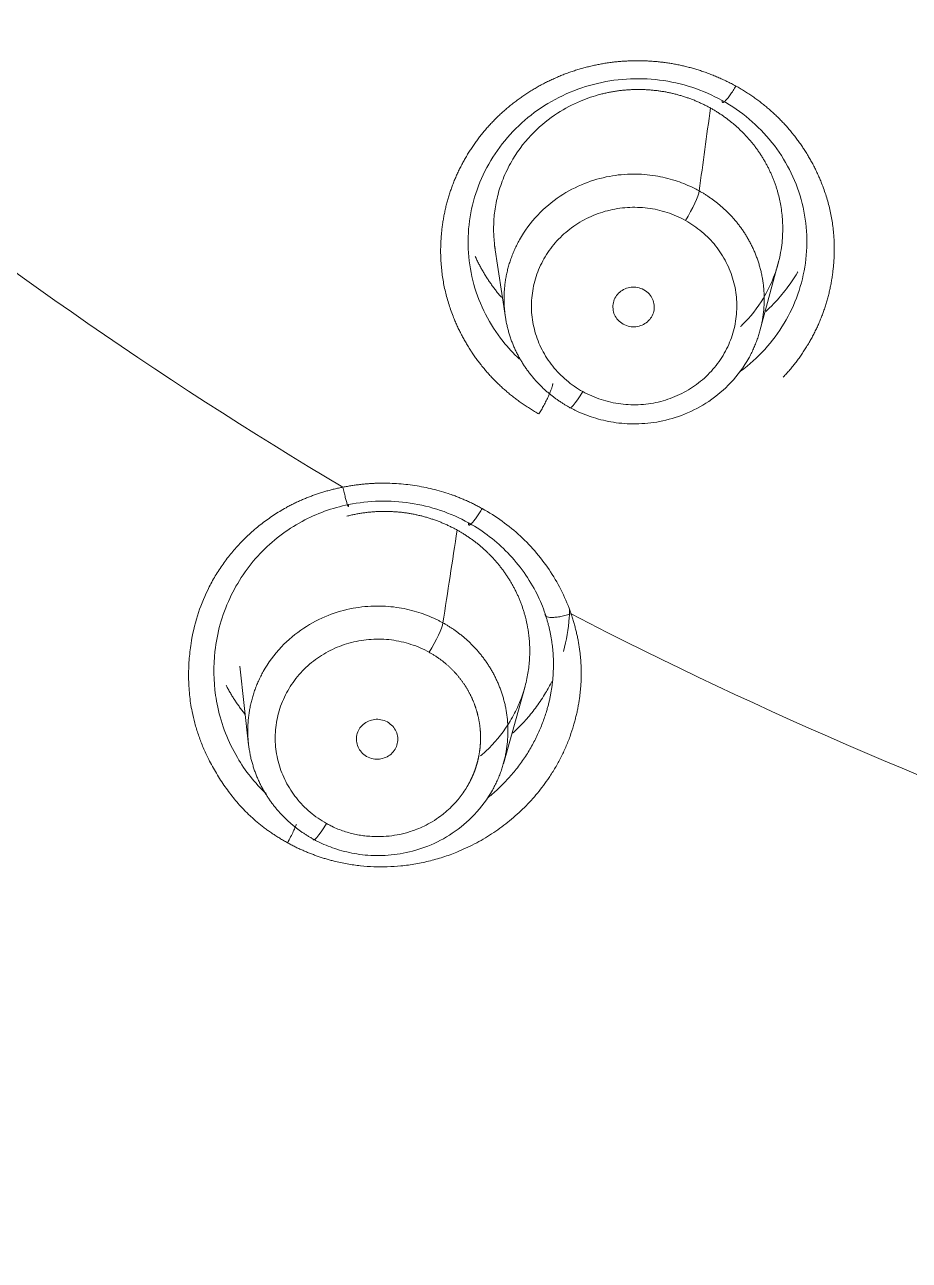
# Model space of a CAD drawing. Extents: x 19821 to 22981, y -91 to 2224.
# Drawn here: x 20716.31 to 20725.97, y 1165.53 to 1179.02 of the extents above; entities that cross this region are included whole.
import ezdxf

# ---------------------------------------------------------------- set-up
doc = ezdxf.new("R2010")
doc.units = 0
doc.header["$LTSCALE"] = 10
doc.header["$MEASUREMENT"] = 0
doc.layers.add('1', color=7, linetype='CONTINUOUS')

msp = doc.modelspace()

# ---------------------------------------------------------------- linework, layer by layer
at = {"layer": '1', "color": 7, "linetype": 'Continuous', "lineweight": 18}
for p, q in [((20721.44, 1176.605), (20721.558, 1175.822)), ((20724.336, 1175.676), (20724.543, 1176.442)), ((20718.66, 1172.018), (20718.754, 1171.159)), ((20721.535, 1170.951), (20721.768, 1171.785))]:
    msp.add_line(p, q, dxfattribs=at)
for centre, major_axis, ratio, start_param, end_param in [((20744.931, 1212.247), (-60.5, 0), 0.961262, 4.72417, 7.004197), ((20744.931, 1212.384), (60, 0), 0.961262, 1.582577, 4.712389), ((20744.931, 1212.384), (-59.925, 0), 0.961262, 4.712389, 7.853982), ((20723.523, 1176.961), (-0.146, -0.262), 0.137923, 1.327823, 2.800719), ((20722.402, 1175.095), (0.146, 0.262), 0.137972, 2.926028, 4.46869), ((20720.726, 1172.25), (-0.146, -0.262), 0.138093, 1.328121, 2.785385), ((20719.605, 1170.383), (0.146, 0.262), 0.138143, 2.906711, 4.468594)]:
    msp.add_ellipse(centre, major_axis=major_axis, ratio=ratio, start_param=start_param, end_param=end_param, dxfattribs=at)
at = {"layer": '1', "color": 7, "linetype": 'Continuous', "lineweight": 13}
for centre, major_axis, start_param, end_param in [((20744.931, 1212.247), (59.425, 0), 1.570796, 4.70194), ((20744.931, 1212.247), (57.948, 0), 1.579187, 4.712389), ((20744.931, 1212.291), (57.403, 0), 1.579486, 4.712389), ((20744.931, 1213.073), (-47.825, 0), 0.867822, 1.017133), ((20744.931, 1213.073), (-47.825, 0), 1.077262, 1.226572)]:
    msp.add_ellipse(centre, major_axis=major_axis, ratio=0.961262, start_param=start_param, end_param=end_param, dxfattribs=at)
for points, degree, knots in [([(20721.924, 1174.768), (20721.551, 1174.978), (20721.299, 1175.294), (20721.17, 1175.455), (20720.979, 1175.824), (20720.813, 1176.412), (20720.87, 1176.826), (20720.927, 1177.242), (20721.144, 1177.599), (20721.359, 1177.953), (20721.702, 1178.203), (20722.041, 1178.45), (20722.452, 1178.554), (20722.655, 1178.606), (20723.077, 1178.63), (20723.285, 1178.604), (20723.693, 1178.552), (20724.073, 1178.346)], 2, [0, 0, 0, 0.125, 0.125, 0.1875, 0.25, 0.375, 0.375, 0.5, 0.5, 0.625, 0.625, 0.75, 0.75, 0.8125, 0.875, 0.875, 1, 1, 1]), ([(20724.073, 1178.346), (20724.446, 1178.136), (20724.698, 1177.82), (20724.827, 1177.659), (20725.018, 1177.29), (20725.185, 1176.701), (20725.127, 1176.288), (20725.07, 1175.872), (20724.853, 1175.515), (20724.74, 1175.328), (20724.59, 1175.17)], 2, [0, 0, 0, 0.22083, 0.22083, 0.331245, 0.44166, 0.662489, 0.662489, 0.883319, 0.883319, 1, 1, 1]), ([(20722.402, 1175.012), (20722.338, 1175.048), (20722.279, 1175.089), (20722.168, 1175.182), (20722.118, 1175.234), (20722.029, 1175.346), (20721.99, 1175.406), (20721.925, 1175.532), (20721.899, 1175.599), (20721.861, 1175.735), (20721.849, 1175.805), (20721.839, 1175.945), (20721.842, 1176.016), (20721.861, 1176.156), (20721.878, 1176.225), (20721.925, 1176.359), (20721.955, 1176.423), (20722.029, 1176.545), (20722.072, 1176.603), (20722.168, 1176.709), (20722.222, 1176.757), (20722.339, 1176.843), (20722.401, 1176.881), (20722.533, 1176.943), (20722.602, 1176.968), (20722.743, 1177.004), (20722.816, 1177.016), (20722.962, 1177.025), (20723.036, 1177.023), (20723.182, 1177.005), (20723.253, 1176.989), (20723.392, 1176.943), (20723.46, 1176.914), (20723.523, 1176.879)], 3, [0, 0, 0, 0, 0.0625, 0.0625, 0.125, 0.125, 0.1875, 0.1875, 0.25, 0.25, 0.3125, 0.3125, 0.375, 0.375, 0.4375, 0.4375, 0.5, 0.5, 0.5625, 0.5625, 0.625, 0.625, 0.6875, 0.6875, 0.75, 0.75, 0.8125, 0.8125, 0.875, 0.875, 0.9375, 0.9375, 1, 1, 1, 1]), ([(20723.523, 1176.879), (20723.587, 1176.844), (20723.646, 1176.802), (20723.757, 1176.709), (20723.807, 1176.658), (20723.896, 1176.546), (20723.935, 1176.485), (20724, 1176.359), (20724.026, 1176.293), (20724.064, 1176.156), (20724.076, 1176.086), (20724.085, 1175.946), (20724.083, 1175.875), (20724.064, 1175.735), (20724.047, 1175.666), (20724, 1175.533), (20723.97, 1175.468), (20723.896, 1175.346), (20723.853, 1175.288), (20723.757, 1175.182), (20723.703, 1175.134), (20723.586, 1175.048), (20723.524, 1175.011), (20723.392, 1174.948), (20723.323, 1174.923), (20723.182, 1174.887), (20723.109, 1174.875), (20722.962, 1174.866), (20722.889, 1174.868), (20722.743, 1174.886), (20722.672, 1174.903), (20722.533, 1174.948), (20722.465, 1174.977), (20722.402, 1175.012)], 3, [0, 0, 0, 0, 0.0625, 0.0625, 0.125, 0.125, 0.1875, 0.1875, 0.25, 0.25, 0.3125, 0.3125, 0.375, 0.375, 0.4375, 0.4375, 0.5, 0.5, 0.5625, 0.5625, 0.625, 0.625, 0.6875, 0.6875, 0.75, 0.75, 0.8125, 0.8125, 0.875, 0.875, 0.9375, 0.9375, 1, 1, 1, 1]), ([(20721.709, 1175.368), (20721.645, 1175.428), (20721.586, 1175.492), (20721.458, 1175.652), (20721.394, 1175.751), (20721.287, 1175.96), (20721.244, 1176.07), (20721.213, 1176.182)], 3, [0, 0, 0, 0, 0.269073, 0.269073, 0.634536, 0.634536, 1, 1, 1, 1]), ([(20724.599, 1175.757), (20724.539, 1175.656), (20724.468, 1175.561), (20724.308, 1175.385), (20724.22, 1175.305), (20724.12, 1175.231), (20724.115, 1175.228), (20724.111, 1175.225)], 3, [0, 0, 0, 0, 0.489357, 0.489357, 0.978713, 0.978713, 1, 1, 1, 1]), ([(20721.304, 1173.736), (20721.295, 1173.721), (20721.285, 1173.705), (20721.266, 1173.674), (20721.256, 1173.659), (20721.236, 1173.631), (20721.226, 1173.618), (20721.208, 1173.595), (20721.2, 1173.585), (20721.185, 1173.57), (20721.178, 1173.564), (20721.168, 1173.557), (20721.164, 1173.555), (20721.158, 1173.556), (20721.156, 1173.559), (20721.154, 1173.567), (20721.154, 1173.573), (20721.155, 1173.58)], 3, [0, 0, 0, 0, 0.125, 0.125, 0.25, 0.25, 0.375, 0.375, 0.5, 0.5, 0.625, 0.625, 0.75, 0.75, 0.875, 0.875, 1, 1, 1, 1]), ([(20719.605, 1170.3), (20719.541, 1170.335), (20719.481, 1170.377), (20719.371, 1170.47), (20719.321, 1170.522), (20719.232, 1170.634), (20719.193, 1170.694), (20719.128, 1170.82), (20719.102, 1170.887), (20719.064, 1171.023), (20719.052, 1171.093), (20719.043, 1171.234), (20719.045, 1171.304), (20719.064, 1171.444), (20719.081, 1171.513), (20719.128, 1171.647), (20719.159, 1171.711), (20719.232, 1171.833), (20719.275, 1171.891), (20719.372, 1171.997), (20719.426, 1172.046), (20719.542, 1172.131), (20719.604, 1172.169), (20719.736, 1172.231), (20719.805, 1172.256), (20719.947, 1172.293), (20720.019, 1172.304), (20720.166, 1172.314), (20720.24, 1172.312), (20720.385, 1172.293), (20720.457, 1172.277), (20720.596, 1172.232), (20720.663, 1172.203), (20720.727, 1172.168)], 3, [0, 0, 0, 0, 0.0625, 0.0625, 0.125, 0.125, 0.1875, 0.1875, 0.25, 0.25, 0.3125, 0.3125, 0.375, 0.375, 0.4375, 0.4375, 0.5, 0.5, 0.5625, 0.5625, 0.625, 0.625, 0.6875, 0.6875, 0.75, 0.75, 0.8125, 0.8125, 0.875, 0.875, 0.9375, 0.9375, 1, 1, 1, 1]), ([(20720.727, 1172.168), (20720.731, 1172.165), (20720.741, 1172.159), (20720.756, 1172.151), (20720.77, 1172.142), (20720.784, 1172.134), (20720.798, 1172.125), (20720.811, 1172.115), (20720.825, 1172.106), (20720.838, 1172.097), (20720.851, 1172.087), (20720.864, 1172.078), (20720.877, 1172.068), (20720.889, 1172.058), (20720.901, 1172.048), (20720.913, 1172.037), (20720.925, 1172.027), (20720.937, 1172.017), (20720.948, 1172.006), (20720.959, 1171.996), (20720.97, 1171.985), (20720.981, 1171.974), (20720.992, 1171.963), (20721.002, 1171.952), (20721.012, 1171.941), (20721.022, 1171.93), (20721.032, 1171.919), (20721.041, 1171.907), (20721.05, 1171.896), (20721.059, 1171.885), (20721.068, 1171.873), (20721.077, 1171.862), (20721.086, 1171.85), (20721.094, 1171.838), (20721.102, 1171.827), (20721.11, 1171.815), (20721.117, 1171.803), (20721.125, 1171.792), (20721.132, 1171.78), (20721.139, 1171.768), (20721.146, 1171.756), (20721.153, 1171.744), (20721.159, 1171.733), (20721.166, 1171.721), (20721.172, 1171.709), (20721.178, 1171.697), (20721.184, 1171.685), (20721.189, 1171.673), (20721.195, 1171.661), (20721.2, 1171.649), (20721.205, 1171.637), (20721.21, 1171.626), (20721.215, 1171.614), (20721.219, 1171.602), (20721.224, 1171.59), (20721.228, 1171.578), (20721.232, 1171.566), (20721.236, 1171.555), (20721.239, 1171.543), (20721.243, 1171.531), (20721.246, 1171.52), (20721.25, 1171.508), (20721.253, 1171.496), (20721.256, 1171.485), (20721.258, 1171.473), (20721.261, 1171.462), (20721.263, 1171.451), (20721.266, 1171.439), (20721.268, 1171.428), (20721.27, 1171.417), (20721.272, 1171.405), (20721.274, 1171.394), (20721.276, 1171.383), (20721.277, 1171.372), (20721.278, 1171.361), (20721.28, 1171.35), (20721.281, 1171.339), (20721.282, 1171.329), (20721.283, 1171.318), (20721.284, 1171.307), (20721.284, 1171.296), (20721.285, 1171.286), (20721.285, 1171.275), (20721.286, 1171.265), (20721.286, 1171.255), (20721.286, 1171.244), (20721.286, 1171.234), (20721.286, 1171.224), (20721.286, 1171.214), (20721.286, 1171.204), (20721.285, 1171.194), (20721.285, 1171.184), (20721.284, 1171.175), (20721.284, 1171.165), (20721.283, 1171.155), (20721.282, 1171.146), (20721.282, 1171.136), (20721.281, 1171.127), (20721.28, 1171.118), (20721.279, 1171.109), (20721.277, 1171.1), (20721.276, 1171.091), (20721.275, 1171.082), (20721.273, 1171.073), (20721.272, 1171.064), (20721.271, 1171.055), (20721.269, 1171.047), (20721.267, 1171.038), (20721.266, 1171.03), (20721.264, 1171.021), (20721.262, 1171.013), (20721.26, 1171.005), (20721.259, 1170.997), (20721.257, 1170.989), (20721.255, 1170.981), (20721.253, 1170.973), (20721.251, 1170.965), (20721.249, 1170.958), (20721.246, 1170.95), (20721.244, 1170.943), (20721.242, 1170.935), (20721.24, 1170.928), (20721.238, 1170.921), (20721.235, 1170.914), (20721.233, 1170.906), (20721.231, 1170.899), (20721.228, 1170.893), (20721.226, 1170.886), (20721.223, 1170.879), (20721.221, 1170.872), (20721.219, 1170.866), (20721.216, 1170.859), (20721.214, 1170.853), (20721.211, 1170.847), (20721.209, 1170.84), (20721.206, 1170.834), (20721.203, 1170.828), (20721.201, 1170.822), (20721.198, 1170.816), (20721.196, 1170.811), (20721.193, 1170.805), (20721.191, 1170.799), (20721.188, 1170.794), (20721.185, 1170.788), (20721.183, 1170.783), (20721.18, 1170.777), (20721.178, 1170.772), (20721.175, 1170.767), (20721.173, 1170.762), (20721.17, 1170.757), (20721.168, 1170.752), (20721.165, 1170.747), (20721.162, 1170.742), (20721.16, 1170.738), (20721.157, 1170.733), (20721.155, 1170.729), (20721.152, 1170.724), (20721.15, 1170.72), (20721.147, 1170.715), (20721.145, 1170.711), (20721.143, 1170.707), (20721.14, 1170.703), (20721.113, 1170.657), (20721.06, 1170.581), (20720.978, 1170.49), (20720.909, 1170.427), (20720.839, 1170.372), (20720.763, 1170.32), (20720.675, 1170.273), (20720.596, 1170.238), (20720.526, 1170.213), (20720.407, 1170.178), (20720.25, 1170.154), (20720.091, 1170.157), (20719.992, 1170.168), (20719.927, 1170.18), (20719.861, 1170.195), (20719.796, 1170.215), (20719.729, 1170.239), (20719.679, 1170.262), (20719.643, 1170.28), (20719.623, 1170.29), (20719.611, 1170.297), (20719.605, 1170.3)], 3, [0, 0, 0, 0, 0.004832, 0.009642, 0.014431, 0.019198, 0.023943, 0.028666, 0.033368, 0.038049, 0.042707, 0.047344, 0.05196, 0.056553, 0.061125, 0.065675, 0.070204, 0.074711, 0.079197, 0.08366, 0.088102, 0.092523, 0.096921, 0.101298, 0.105654, 0.109987, 0.1143, 0.11859, 0.122859, 0.127106, 0.131331, 0.135535, 0.139717, 0.143877, 0.148016, 0.152133, 0.156229, 0.160303, 0.164355, 0.168385, 0.172394, 0.176381, 0.180347, 0.184291, 0.188213, 0.192113, 0.195992, 0.199849, 0.203685, 0.207499, 0.211291, 0.215062, 0.21881, 0.222538, 0.226243, 0.229927, 0.233589, 0.23723, 0.240849, 0.244446, 0.248022, 0.251576, 0.255108, 0.258619, 0.262108, 0.265575, 0.269021, 0.272445, 0.275847, 0.279227, 0.282586, 0.285924, 0.289239, 0.292533, 0.295806, 0.299057, 0.302286, 0.305493, 0.308679, 0.311843, 0.314985, 0.318106, 0.321205, 0.324282, 0.327338, 0.330372, 0.333384, 0.336375, 0.339344, 0.342292, 0.345217, 0.348121, 0.351004, 0.353865, 0.356704, 0.359521, 0.362317, 0.365091, 0.367844, 0.370574, 0.373284, 0.375971, 0.378637, 0.381281, 0.383904, 0.386504, 0.389084, 0.391641, 0.394177, 0.396691, 0.399184, 0.401655, 0.404104, 0.406531, 0.408937, 0.411322, 0.413684, 0.416025, 0.418344, 0.420642, 0.422918, 0.425172, 0.427405, 0.429616, 0.431805, 0.433973, 0.436118, 0.438243, 0.440345, 0.442426, 0.444486, 0.446523, 0.448539, 0.450534, 0.452506, 0.454457, 0.456387, 0.458294, 0.460181, 0.462045, 0.463888, 0.465709, 0.467508, 0.469286, 0.471042, 0.472776, 0.474489, 0.47618, 0.47785, 0.479497, 0.481124, 0.482728, 0.484311, 0.485872, 0.487411, 0.488929, 0.490425, 0.4919, 0.493353, 0.494784, 0.496194, 0.497581, 0.498948, 0.543054, 0.578533, 0.605381, 0.623592, 0.655956, 0.684566, 0.709417, 0.730505, 0.747828, 0.815777, 0.864408, 0.88261, 0.901287, 0.920436, 0.940057, 0.960147, 0.980706, 0.987795, 0.994227, 1, 1, 1, 1]), ([(20718.945, 1170.626), (20718.823, 1170.741), (20718.594, 1171.03), (20718.443, 1171.417), (20718.401, 1171.655), (20718.395, 1171.698)], 3, [0, 0, 0, 0, 0.411498, 0.894654, 1, 1, 1, 1]), ([(20702.184, 1169.431), (20702.209, 1169.408), (20702.261, 1169.361), (20702.338, 1169.291), (20702.415, 1169.221), (20702.493, 1169.151), (20702.571, 1169.081), (20702.648, 1169.011), (20702.726, 1168.942), (20702.804, 1168.873), (20702.882, 1168.803), (20702.96, 1168.735), (20703.038, 1168.666), (20703.117, 1168.597), (20703.195, 1168.529), (20703.273, 1168.461), (20703.352, 1168.392), (20703.43, 1168.324), (20703.509, 1168.257), (20703.588, 1168.189), (20703.666, 1168.121), (20703.745, 1168.054), (20703.824, 1167.987), (20703.903, 1167.92), (20703.982, 1167.853), (20704.061, 1167.786), (20704.14, 1167.719), (20704.219, 1167.653), (20704.299, 1167.586), (20704.378, 1167.52), (20704.457, 1167.454), (20704.537, 1167.387), (20704.616, 1167.321), (20704.695, 1167.256), (20704.775, 1167.19), (20704.854, 1167.124), (20704.934, 1167.059), (20705.013, 1166.993), (20705.093, 1166.928), (20705.173, 1166.863), (20705.252, 1166.798), (20705.332, 1166.732), (20705.412, 1166.668), (20705.491, 1166.603), (20705.571, 1166.538), (20705.651, 1166.473), (20705.731, 1166.409), (20705.81, 1166.344), (20705.89, 1166.28), (20705.97, 1166.215), (20706.05, 1166.151), (20706.13, 1166.087), (20706.209, 1166.023), (20706.289, 1165.959), (20706.373, 1165.891), (20706.463, 1165.819), (20706.56, 1165.741), (20706.66, 1165.661), (20706.762, 1165.578), (20706.868, 1165.492), (20706.977, 1165.403), (20707.089, 1165.312), (20707.204, 1165.218), (20707.322, 1165.121), (20707.45, 1165.017), (20707.585, 1164.906), (20707.724, 1164.792), (20707.86, 1164.681), (20707.991, 1164.574), (20708.117, 1164.47), (20708.24, 1164.37), (20708.358, 1164.274), (20708.499, 1164.159), (20708.662, 1164.026), (20708.844, 1163.877), (20709.013, 1163.738), (20709.171, 1163.608), (20709.317, 1163.488), (20709.451, 1163.377), (20709.573, 1163.275), (20709.684, 1163.182), (20709.783, 1163.099), (20709.871, 1163.026), (20709.948, 1162.961), (20710.013, 1162.906), (20710.085, 1162.845), (20710.184, 1162.76), (20710.333, 1162.631), (20710.534, 1162.457), (20710.787, 1162.236), (20711.09, 1161.97), (20711.465, 1161.638), (20711.886, 1161.263), (20712.325, 1160.869), (20712.735, 1160.498), (20713.117, 1160.151), (20713.469, 1159.826), (20713.751, 1159.564), (20713.971, 1159.358), (20714.139, 1159.2), (20714.306, 1159.042), (20714.472, 1158.885), (20714.636, 1158.728), (20714.8, 1158.571), (20714.963, 1158.414), (20715.124, 1158.258), (20715.285, 1158.101), (20715.444, 1157.945), (20715.602, 1157.789), (20715.759, 1157.633), (20715.915, 1157.477), (20716.07, 1157.322), (20716.241, 1157.147), (20716.43, 1156.954), (20716.636, 1156.742), (20716.841, 1156.53), (20717.044, 1156.317), (20717.247, 1156.104), (20717.448, 1155.89), (20717.648, 1155.676), (20717.847, 1155.461), (20718.045, 1155.246), (20718.241, 1155.03), (20718.437, 1154.814), (20718.631, 1154.597), (20718.824, 1154.38), (20719.006, 1154.174), (20719.176, 1153.98), (20719.331, 1153.799), (20719.483, 1153.622), (20719.631, 1153.447), (20719.774, 1153.275), (20719.915, 1153.106), (20720.051, 1152.939), (20720.184, 1152.776), (20720.313, 1152.615), (20720.439, 1152.456), (20720.562, 1152.301), (20720.681, 1152.148), (20720.797, 1151.998), (20720.91, 1151.851), (20721.02, 1151.706), (20721.127, 1151.565), (20721.231, 1151.426), (20721.333, 1151.289), (20721.432, 1151.156), (20721.528, 1151.026), (20721.668, 1150.834), (20721.858, 1150.574), (20722.099, 1150.237), (20722.35, 1149.881), (20722.61, 1149.506), (20722.878, 1149.11), (20723.154, 1148.693), (20723.376, 1148.35), (20723.541, 1148.089), (20723.649, 1147.917), (20723.755, 1147.744), (20723.861, 1147.572), (20723.965, 1147.399), (20724.069, 1147.226), (20724.171, 1147.052), (20724.273, 1146.879), (20724.374, 1146.705), (20724.473, 1146.531), (20724.572, 1146.356), (20724.67, 1146.181), (20724.766, 1146.006), (20724.862, 1145.831), (20724.957, 1145.656), (20725.051, 1145.48), (20725.113, 1145.363), (20725.144, 1145.304)], 3, [0, 0, 0, 0, 0.003123, 0.006245, 0.009365, 0.012483, 0.0156, 0.018715, 0.021828, 0.024939, 0.028049, 0.031157, 0.034264, 0.037368, 0.040472, 0.043573, 0.046673, 0.049772, 0.052869, 0.055964, 0.059058, 0.06215, 0.065241, 0.06833, 0.071417, 0.074503, 0.077588, 0.080671, 0.083752, 0.086832, 0.089911, 0.092988, 0.096063, 0.099137, 0.10221, 0.105281, 0.10835, 0.111418, 0.114485, 0.11755, 0.120614, 0.123676, 0.126737, 0.129796, 0.132854, 0.135911, 0.138966, 0.142019, 0.145071, 0.148121, 0.15117, 0.154216, 0.157262, 0.160305, 0.163346, 0.16691, 0.170598, 0.174409, 0.178344, 0.182403, 0.186584, 0.190888, 0.195315, 0.199863, 0.204533, 0.21008, 0.215458, 0.220666, 0.225706, 0.230578, 0.235282, 0.239818, 0.244187, 0.251626, 0.258608, 0.265137, 0.271214, 0.276842, 0.282022, 0.286759, 0.291054, 0.294908, 0.298324, 0.301303, 0.303846, 0.305956, 0.309719, 0.315584, 0.323534, 0.333551, 0.345607, 0.359668, 0.378414, 0.396024, 0.412512, 0.427897, 0.442198, 0.455435, 0.46234, 0.469219, 0.476069, 0.482893, 0.489689, 0.496458, 0.5032, 0.509914, 0.516601, 0.52326, 0.529893, 0.536499, 0.543078, 0.54963, 0.556157, 0.564998, 0.573821, 0.582628, 0.591419, 0.600194, 0.608954, 0.6177, 0.626432, 0.635152, 0.643859, 0.652555, 0.661242, 0.669919, 0.67859, 0.685836, 0.692939, 0.699901, 0.706725, 0.713412, 0.719964, 0.726383, 0.732671, 0.73883, 0.744861, 0.750766, 0.756547, 0.762204, 0.76774, 0.773156, 0.778453, 0.783633, 0.788696, 0.793643, 0.798476, 0.803196, 0.814894, 0.82723, 0.840203, 0.853811, 0.868055, 0.882936, 0.898448, 0.90449, 0.910524, 0.91655, 0.922567, 0.928575, 0.934576, 0.940567, 0.94655, 0.952525, 0.958491, 0.964448, 0.970396, 0.976335, 0.982265, 0.988186, 0.994098, 1, 1, 1, 1])]:
    msp.add_open_spline(points, degree=degree, knots=knots, dxfattribs=at)
at = {"layer": '1', "color": 7, "linetype": 'Continuous', "lineweight": 18}
for points, knots in [([(20721.213, 1176.182), (20721.182, 1176.295), (20721.162, 1176.41), (20721.146, 1176.643), (20721.15, 1176.76), (20721.182, 1176.991), (20721.209, 1177.105), (20721.287, 1177.325), (20721.337, 1177.432), (20721.458, 1177.634), (20721.529, 1177.729), (20721.689, 1177.905), (20721.777, 1177.985), (20721.969, 1178.127), (20722.072, 1178.189), (20722.29, 1178.292), (20722.403, 1178.334), (20722.637, 1178.395), (20722.757, 1178.414), (20722.999, 1178.429), (20723.12, 1178.426), (20723.36, 1178.396), (20723.479, 1178.369), (20723.708, 1178.295), (20723.819, 1178.246), (20723.924, 1178.188)], [0, 0, 0, 0, 0.083333, 0.083333, 0.166667, 0.166667, 0.25, 0.25, 0.333333, 0.333333, 0.416667, 0.416667, 0.5, 0.5, 0.583333, 0.583333, 0.666667, 0.666667, 0.75, 0.75, 0.833333, 0.833333, 0.916667, 0.916667, 1, 1, 1, 1]), ([(20721.445, 1176.572), (20721.441, 1176.6), (20721.431, 1176.68), (20721.426, 1176.817), (20721.438, 1176.987), (20721.474, 1177.17), (20721.539, 1177.361), (20721.658, 1177.597), (20721.849, 1177.841), (20722.107, 1178.049), (20722.358, 1178.182), (20722.53, 1178.239), (20722.62, 1178.262), (20722.641, 1178.267), (20722.663, 1178.272), (20722.684, 1178.276), (20722.706, 1178.281), (20722.727, 1178.284), (20722.749, 1178.288), (20722.771, 1178.291), (20722.792, 1178.294), (20722.814, 1178.297), (20722.836, 1178.299), (20722.857, 1178.302), (20722.879, 1178.303), (20722.901, 1178.305), (20722.922, 1178.306), (20722.944, 1178.307), (20722.966, 1178.308), (20722.987, 1178.308), (20723.009, 1178.308), (20723.031, 1178.308), (20723.052, 1178.308), (20723.074, 1178.307), (20723.095, 1178.306), (20723.117, 1178.305), (20723.138, 1178.303), (20723.159, 1178.301), (20723.181, 1178.299), (20723.202, 1178.297), (20723.223, 1178.294), (20723.244, 1178.291), (20723.265, 1178.288), (20723.286, 1178.285), (20723.307, 1178.281), (20723.328, 1178.277), (20723.349, 1178.272), (20723.37, 1178.268), (20723.39, 1178.263), (20723.411, 1178.258), (20723.431, 1178.253), (20723.451, 1178.247), (20723.472, 1178.241), (20723.492, 1178.235), (20723.512, 1178.229), (20723.532, 1178.222), (20723.551, 1178.216), (20723.571, 1178.208), (20723.59, 1178.201), (20723.61, 1178.194), (20723.629, 1178.186), (20723.648, 1178.178), (20723.667, 1178.169), (20723.686, 1178.161), (20723.705, 1178.152), (20723.723, 1178.143), (20723.742, 1178.134), (20723.76, 1178.125), (20723.778, 1178.115), (20723.79, 1178.109), (20723.796, 1178.105)], [0, 0, 0, 0, 0.025285, 0.070903, 0.121035, 0.175682, 0.234846, 0.298531, 0.406893, 0.501469, 0.582215, 0.649095, 0.655341, 0.661581, 0.667814, 0.67404, 0.680259, 0.686471, 0.692676, 0.698875, 0.705066, 0.711251, 0.717429, 0.7236, 0.729764, 0.735921, 0.742071, 0.748215, 0.754351, 0.760481, 0.766603, 0.772719, 0.778828, 0.78493, 0.791025, 0.797114, 0.803195, 0.809269, 0.815337, 0.821398, 0.827451, 0.833498, 0.839538, 0.845571, 0.851597, 0.857616, 0.863629, 0.869634, 0.875632, 0.881624, 0.887608, 0.893586, 0.899557, 0.905521, 0.911478, 0.917428, 0.923371, 0.929307, 0.935236, 0.941158, 0.947074, 0.952982, 0.958884, 0.964778, 0.970666, 0.976547, 0.98242, 0.988287, 0.994147, 1, 1, 1, 1]), ([(20723.796, 1178.105), (20723.807, 1178.099), (20723.83, 1178.086), (20723.862, 1178.067), (20723.895, 1178.046), (20723.927, 1178.025), (20723.958, 1178.002), (20723.989, 1177.979), (20724.019, 1177.955), (20724.049, 1177.931), (20724.079, 1177.905), (20724.107, 1177.879), (20724.135, 1177.852), (20724.163, 1177.825), (20724.189, 1177.797), (20724.215, 1177.768), (20724.241, 1177.738), (20724.265, 1177.708), (20724.289, 1177.677), (20724.312, 1177.645), (20724.334, 1177.613), (20724.355, 1177.58), (20724.376, 1177.546), (20724.396, 1177.512), (20724.414, 1177.478), (20724.432, 1177.443), (20724.449, 1177.407), (20724.465, 1177.371), (20724.481, 1177.335), (20724.495, 1177.298), (20724.508, 1177.26), (20724.52, 1177.222), (20724.541, 1177.15), (20724.567, 1177.035), (20724.586, 1176.868), (20724.585, 1176.68), (20724.555, 1176.472), (20724.488, 1176.25), (20724.362, 1175.993), (20724.227, 1175.82), (20724.131, 1175.727), (20724.125, 1175.721)], [0, 0, 0, 0, 0.013404, 0.026837, 0.0403, 0.053793, 0.067315, 0.080867, 0.094448, 0.108059, 0.1217, 0.13537, 0.14907, 0.162799, 0.176558, 0.190346, 0.204164, 0.218012, 0.231889, 0.245795, 0.259731, 0.273696, 0.287691, 0.301716, 0.315769, 0.329853, 0.343965, 0.358107, 0.372279, 0.386479, 0.400709, 0.414969, 0.429258, 0.48195, 0.542197, 0.609991, 0.685321, 0.768178, 0.858549, 0.991035, 1, 1, 1, 1]), ([(20723.924, 1178.188), (20724.029, 1178.13), (20724.127, 1178.062), (20724.309, 1177.908), (20724.392, 1177.823), (20724.54, 1177.638), (20724.604, 1177.539), (20724.711, 1177.33), (20724.754, 1177.22), (20724.816, 1176.995), (20724.836, 1176.88), (20724.852, 1176.647), (20724.847, 1176.53), (20724.816, 1176.299), (20724.788, 1176.185), (20724.71, 1175.964), (20724.66, 1175.858), (20724.599, 1175.757)], [0, 0, 0, 0, 0.125, 0.125, 0.25, 0.25, 0.375, 0.375, 0.5, 0.5, 0.625, 0.625, 0.75, 0.75, 0.875, 0.875, 1, 1, 1, 1]), ([(20723.672, 1177.202), (20723.667, 1177.205), (20723.657, 1177.211), (20723.641, 1177.219), (20723.626, 1177.227), (20723.61, 1177.234), (20723.54, 1177.268), (20723.404, 1177.322), (20723.189, 1177.374), (20722.947, 1177.392), (20722.684, 1177.368), (20722.411, 1177.289), (20722.142, 1177.149), (20721.896, 1176.942), (20721.754, 1176.749), (20721.684, 1176.617), (20721.659, 1176.566), (20721.637, 1176.514), (20721.617, 1176.461), (20721.6, 1176.409), (20721.585, 1176.356), (20721.572, 1176.303), (20721.562, 1176.25), (20721.554, 1176.198), (20721.548, 1176.145), (20721.544, 1176.094), (20721.542, 1176.042), (20721.542, 1175.991), (20721.545, 1175.94), (20721.549, 1175.891), (20721.555, 1175.841), (20721.562, 1175.793), (20721.572, 1175.745), (20721.583, 1175.698), (20721.596, 1175.653), (20721.61, 1175.608), (20721.625, 1175.564), (20721.642, 1175.521), (20721.66, 1175.479), (20721.68, 1175.438), (20721.7, 1175.398), (20721.722, 1175.36), (20721.744, 1175.322), (20721.768, 1175.286), (20721.792, 1175.251), (20721.818, 1175.217), (20721.844, 1175.184), (20721.87, 1175.152), (20721.897, 1175.122), (20721.925, 1175.092), (20721.953, 1175.064), (20721.982, 1175.037), (20722.011, 1175.011), (20722.041, 1174.986), (20722.07, 1174.963), (20722.1, 1174.94), (20722.13, 1174.919), (20722.161, 1174.898), (20722.191, 1174.879), (20722.221, 1174.86), (20722.242, 1174.849), (20722.252, 1174.843)], [0, 0, 0, 0, 0.004015, 0.007996, 0.011942, 0.015855, 0.019734, 0.064711, 0.114332, 0.168596, 0.227502, 0.291048, 0.359234, 0.432056, 0.509512, 0.522903, 0.536174, 0.549323, 0.562352, 0.575259, 0.588045, 0.600709, 0.613253, 0.625675, 0.637976, 0.650156, 0.662214, 0.674151, 0.685967, 0.697662, 0.709235, 0.720687, 0.732018, 0.743227, 0.754315, 0.765282, 0.776127, 0.786851, 0.797454, 0.807935, 0.818295, 0.828533, 0.83865, 0.848646, 0.85852, 0.868273, 0.877905, 0.887415, 0.896804, 0.906071, 0.915217, 0.924242, 0.933145, 0.941927, 0.950587, 0.959126, 0.967544, 0.97584, 0.984015, 0.992068, 1, 1, 1, 1]), ([(20722.252, 1174.843), (20722.257, 1174.84), (20722.267, 1174.835), (20722.283, 1174.827), (20722.298, 1174.819), (20722.314, 1174.811), (20722.385, 1174.776), (20722.523, 1174.722), (20722.742, 1174.67), (20722.986, 1174.653), (20723.249, 1174.679), (20723.521, 1174.759), (20723.788, 1174.9), (20724.031, 1175.106), (20724.171, 1175.297), (20724.241, 1175.427), (20724.265, 1175.479), (20724.287, 1175.531), (20724.307, 1175.583), (20724.324, 1175.636), (20724.339, 1175.688), (20724.352, 1175.741), (20724.362, 1175.794), (20724.371, 1175.846), (20724.377, 1175.898), (20724.38, 1175.95), (20724.382, 1176.002), (20724.382, 1176.053), (20724.38, 1176.103), (20724.376, 1176.153), (20724.37, 1176.202), (20724.362, 1176.25), (20724.353, 1176.298), (20724.342, 1176.345), (20724.329, 1176.391), (20724.315, 1176.436), (20724.3, 1176.479), (20724.283, 1176.522), (20724.265, 1176.564), (20724.245, 1176.605), (20724.225, 1176.645), (20724.203, 1176.684), (20724.181, 1176.721), (20724.157, 1176.758), (20724.133, 1176.793), (20724.108, 1176.827), (20724.082, 1176.86), (20724.055, 1176.892), (20724.028, 1176.922), (20724, 1176.952), (20723.972, 1176.98), (20723.943, 1177.007), (20723.914, 1177.033), (20723.884, 1177.058), (20723.855, 1177.082), (20723.825, 1177.104), (20723.794, 1177.126), (20723.764, 1177.147), (20723.734, 1177.166), (20723.703, 1177.185), (20723.682, 1177.196), (20723.672, 1177.202)], [0, 0, 0, 0, 0.003927, 0.007866, 0.011819, 0.015784, 0.019761, 0.065641, 0.115908, 0.170561, 0.229595, 0.293007, 0.360793, 0.432948, 0.509466, 0.522824, 0.536063, 0.549181, 0.56218, 0.575058, 0.587817, 0.600456, 0.612976, 0.625375, 0.637655, 0.649815, 0.661855, 0.673775, 0.685576, 0.697257, 0.708818, 0.720259, 0.73158, 0.742782, 0.753864, 0.764827, 0.775669, 0.786392, 0.796995, 0.807479, 0.817843, 0.828087, 0.838211, 0.848216, 0.858102, 0.867867, 0.877513, 0.887039, 0.896446, 0.905733, 0.914901, 0.923949, 0.932877, 0.941686, 0.950375, 0.958945, 0.967395, 0.975726, 0.983937, 0.992028, 1, 1, 1, 1]), ([(20721.228, 1176.485), (20721.229, 1176.482), (20721.234, 1176.473), (20721.242, 1176.456), (20721.252, 1176.435), (20721.262, 1176.414), (20721.273, 1176.394), (20721.284, 1176.373), (20721.295, 1176.353), (20721.307, 1176.333), (20721.319, 1176.313), (20721.33, 1176.293), (20721.343, 1176.273), (20721.355, 1176.253), (20721.368, 1176.234), (20721.38, 1176.215), (20721.394, 1176.196), (20721.407, 1176.177), (20721.42, 1176.158), (20721.434, 1176.14), (20721.448, 1176.122), (20721.462, 1176.104), (20721.476, 1176.086), (20721.491, 1176.068), (20721.504, 1176.052), (20721.512, 1176.043), (20721.515, 1176.039)], [0, 0, 0, 0, 0.016238, 0.060252, 0.104213, 0.14812, 0.191974, 0.235775, 0.279522, 0.323215, 0.366856, 0.410443, 0.453976, 0.497457, 0.540884, 0.584258, 0.627579, 0.670847, 0.714061, 0.757223, 0.800331, 0.843387, 0.886389, 0.929338, 0.972235, 1, 1, 1, 1]), ([(20724.398, 1175.885), (20724.43, 1175.914), (20724.51, 1175.993), (20724.629, 1176.133), (20724.71, 1176.251), (20724.748, 1176.316), (20724.75, 1176.319)], [0, 0, 0, 0, 0.230088, 0.594957, 0.98118, 1, 1, 1, 1]), ([(20719.179, 1170.09), (20719.171, 1170.094), (20719.157, 1170.102), (20719.136, 1170.114), (20719.115, 1170.126), (20719.094, 1170.139), (20719.073, 1170.152), (20719.053, 1170.165), (20719.032, 1170.178), (20719.013, 1170.191), (20718.993, 1170.205), (20718.973, 1170.218), (20718.954, 1170.232), (20718.935, 1170.246), (20718.916, 1170.26), (20718.898, 1170.275), (20718.88, 1170.289), (20718.862, 1170.304), (20718.844, 1170.319), (20718.826, 1170.334), (20718.809, 1170.349), (20718.792, 1170.364), (20718.775, 1170.379), (20718.758, 1170.395), (20718.742, 1170.411), (20718.726, 1170.427), (20718.71, 1170.443), (20718.681, 1170.473), (20718.639, 1170.519), (20718.586, 1170.582), (20718.535, 1170.649), (20718.468, 1170.743), (20718.39, 1170.865), (20718.314, 1171.007), (20718.252, 1171.142), (20718.205, 1171.268), (20718.166, 1171.394), (20718.132, 1171.539), (20718.107, 1171.706), (20718.097, 1171.893), (20718.103, 1172.08), (20718.128, 1172.305), (20718.188, 1172.565), (20718.283, 1172.804), (20718.379, 1172.985), (20718.463, 1173.116), (20718.556, 1173.24), (20718.66, 1173.358), (20718.774, 1173.469), (20718.896, 1173.572), (20719.026, 1173.664), (20719.13, 1173.728), (20719.204, 1173.768), (20719.246, 1173.789), (20719.288, 1173.81), (20719.331, 1173.829), (20719.374, 1173.847), (20719.418, 1173.865), (20719.462, 1173.881), (20719.507, 1173.897), (20719.552, 1173.911), (20719.598, 1173.925), (20719.644, 1173.937), (20719.69, 1173.949), (20719.737, 1173.96), (20719.768, 1173.966), (20719.784, 1173.969)], [0, 0, 0, 0, 0.004847, 0.00967, 0.014471, 0.01925, 0.024007, 0.028743, 0.033458, 0.038153, 0.042829, 0.047485, 0.052123, 0.056743, 0.061345, 0.065931, 0.0705, 0.075053, 0.079591, 0.084114, 0.088624, 0.093119, 0.097602, 0.102073, 0.106532, 0.11098, 0.115417, 0.119845, 0.13567, 0.15183, 0.168349, 0.185248, 0.219425, 0.253508, 0.280241, 0.306467, 0.332288, 0.35781, 0.394293, 0.431486, 0.467924, 0.504107, 0.564695, 0.624239, 0.654819, 0.685181, 0.715501, 0.745954, 0.777552, 0.808785, 0.839835, 0.87088, 0.880063, 0.889233, 0.898394, 0.907551, 0.916709, 0.925873, 0.935048, 0.944239, 0.953451, 0.96269, 0.971959, 0.981264, 0.990609, 1, 1, 1, 1]), ([(20699.489, 1173.857), (20700.904, 1172.31), (20702.403, 1170.836), (20705.557, 1168.048), (20707.211, 1166.735), (20710.654, 1164.284), (20712.443, 1163.147), (20716.138, 1161.061), (20718.042, 1160.112), (20721.946, 1158.415), (20723.945, 1157.666), (20728.013, 1156.375), (20730.083, 1155.834), (20734.271, 1154.966), (20736.389, 1154.639), (20740.65, 1154.202), (20742.792, 1154.093), (20744.934, 1154.093)], [0, 0, 0, 0, 0.125, 0.125, 0.25, 0.25, 0.375, 0.375, 0.5, 0.5, 0.625, 0.625, 0.75, 0.75, 0.875, 0.875, 1, 1, 1, 1]), ([(20719.846, 1173.779), (20720.067, 1173.824), (20720.297, 1173.83), (20720.631, 1173.779), (20720.741, 1173.753), (20720.954, 1173.68), (20721.057, 1173.634), (20721.155, 1173.58)], [0, 0, 0, 0, 0.5, 0.5, 0.75, 0.75, 1, 1, 1, 1]), ([(20718.395, 1171.698), (20718.372, 1171.856), (20718.366, 1172.221), (20718.518, 1172.766), (20718.854, 1173.263), (20719.313, 1173.615), (20719.668, 1173.743), (20719.846, 1173.779)], [0, 0, 0, 0, 0.171812, 0.387626, 0.59927, 0.806431, 1, 1, 1, 1]), ([(20719.828, 1173.653), (20719.828, 1173.653), (20719.835, 1173.655), (20719.849, 1173.658), (20719.871, 1173.664), (20719.893, 1173.668), (20719.914, 1173.673), (20719.936, 1173.677), (20719.957, 1173.681), (20719.979, 1173.685), (20720.001, 1173.688), (20720.023, 1173.691), (20720.044, 1173.694), (20720.066, 1173.696), (20720.088, 1173.698), (20720.11, 1173.7), (20720.131, 1173.702), (20720.153, 1173.703), (20720.175, 1173.704), (20720.197, 1173.705), (20720.218, 1173.705), (20720.24, 1173.705), (20720.262, 1173.705), (20720.284, 1173.705), (20720.305, 1173.704), (20720.327, 1173.703), (20720.348, 1173.701), (20720.37, 1173.7), (20720.391, 1173.698), (20720.413, 1173.696), (20720.434, 1173.694), (20720.455, 1173.691), (20720.477, 1173.688), (20720.498, 1173.685), (20720.519, 1173.681), (20720.54, 1173.677), (20720.561, 1173.673), (20720.582, 1173.669), (20720.602, 1173.664), (20720.623, 1173.66), (20720.644, 1173.655), (20720.664, 1173.649), (20720.685, 1173.644), (20720.705, 1173.638), (20720.725, 1173.632), (20720.745, 1173.625), (20720.765, 1173.619), (20720.785, 1173.612), (20720.805, 1173.605), (20720.824, 1173.597), (20720.844, 1173.59), (20720.863, 1173.582), (20720.882, 1173.574), (20720.901, 1173.566), (20720.92, 1173.557), (20720.939, 1173.548), (20720.958, 1173.539), (20720.976, 1173.53), (20720.995, 1173.521), (20721.013, 1173.511), (20721.025, 1173.505), (20721.031, 1173.501)], [0, 0, 0, 0, 0.000019, 0.017821, 0.035604, 0.053367, 0.071111, 0.088835, 0.106539, 0.124224, 0.141889, 0.159534, 0.177159, 0.194765, 0.212352, 0.229918, 0.247465, 0.264993, 0.2825, 0.299988, 0.317456, 0.334905, 0.352334, 0.369743, 0.387132, 0.404502, 0.421852, 0.439182, 0.456493, 0.473783, 0.491054, 0.508306, 0.525537, 0.542749, 0.559941, 0.577114, 0.594266, 0.611399, 0.628513, 0.645606, 0.66268, 0.679733, 0.696768, 0.713782, 0.730777, 0.747751, 0.764706, 0.781642, 0.798557, 0.815453, 0.832329, 0.849185, 0.866021, 0.882838, 0.899635, 0.916412, 0.933169, 0.949906, 0.966624, 0.983322, 1, 1, 1, 1]), ([(20721.155, 1173.58), (20721.158, 1173.579), (20721.316, 1173.49), (20721.61, 1173.264), (20721.866, 1172.903), (20721.966, 1172.662), (20721.991, 1172.589)], [0, 0, 0, 0, 0.006506, 0.404653, 0.824105, 1, 1, 1, 1]), ([(20721.031, 1173.501), (20721.042, 1173.495), (20721.064, 1173.482), (20721.097, 1173.462), (20721.13, 1173.442), (20721.162, 1173.42), (20721.194, 1173.398), (20721.225, 1173.375), (20721.255, 1173.351), (20721.285, 1173.326), (20721.314, 1173.3), (20721.343, 1173.274), (20721.371, 1173.247), (20721.399, 1173.22), (20721.426, 1173.191), (20721.452, 1173.162), (20721.477, 1173.132), (20721.502, 1173.102), (20721.526, 1173.071), (20721.549, 1173.039), (20721.571, 1173.006), (20721.592, 1172.973), (20721.613, 1172.94), (20721.633, 1172.906), (20721.652, 1172.871), (20721.67, 1172.836), (20721.687, 1172.8), (20721.703, 1172.764), (20721.718, 1172.727), (20721.732, 1172.69), (20721.746, 1172.652), (20721.758, 1172.614), (20721.776, 1172.554), (20721.796, 1172.467), (20721.815, 1172.348), (20721.825, 1172.216), (20721.821, 1172.072), (20721.802, 1171.917), (20721.763, 1171.753), (20721.7, 1171.584), (20721.586, 1171.362), (20721.442, 1171.179), (20721.319, 1171.065), (20721.287, 1171.038)], [0, 0, 0, 0, 0.012946, 0.02592, 0.038923, 0.051955, 0.065015, 0.078104, 0.091222, 0.104369, 0.117544, 0.130747, 0.14398, 0.15724, 0.17053, 0.183848, 0.197195, 0.21057, 0.223974, 0.237407, 0.250868, 0.264357, 0.277875, 0.291422, 0.304997, 0.318601, 0.332233, 0.345894, 0.359583, 0.373301, 0.387047, 0.400822, 0.414625, 0.452151, 0.493794, 0.539549, 0.589413, 0.643381, 0.701448, 0.76361, 0.82986, 0.957927, 1, 1, 1, 1]), ([(20720.876, 1172.489), (20720.87, 1172.492), (20720.86, 1172.497), (20720.845, 1172.505), (20720.83, 1172.513), (20720.815, 1172.521), (20720.745, 1172.555), (20720.608, 1172.609), (20720.392, 1172.661), (20720.149, 1172.679), (20719.886, 1172.655), (20719.613, 1172.576), (20719.344, 1172.436), (20719.099, 1172.23), (20718.957, 1172.038), (20718.887, 1171.906), (20718.862, 1171.854), (20718.84, 1171.802), (20718.82, 1171.75), (20718.803, 1171.697), (20718.788, 1171.645), (20718.775, 1171.592), (20718.765, 1171.539), (20718.757, 1171.487), (20718.751, 1171.434), (20718.747, 1171.382), (20718.745, 1171.331), (20718.746, 1171.28), (20718.748, 1171.229), (20718.752, 1171.179), (20718.758, 1171.13), (20718.766, 1171.082), (20718.775, 1171.034), (20718.786, 1170.987), (20718.799, 1170.942), (20718.813, 1170.897), (20718.828, 1170.853), (20718.845, 1170.81), (20718.864, 1170.768), (20718.883, 1170.727), (20718.903, 1170.687), (20718.925, 1170.649), (20718.948, 1170.611), (20718.971, 1170.575), (20718.996, 1170.54), (20719.021, 1170.506), (20719.047, 1170.473), (20719.073, 1170.441), (20719.1, 1170.411), (20719.128, 1170.382), (20719.157, 1170.353), (20719.185, 1170.326), (20719.214, 1170.3), (20719.244, 1170.276), (20719.273, 1170.252), (20719.303, 1170.229), (20719.333, 1170.208), (20719.364, 1170.188), (20719.394, 1170.168), (20719.424, 1170.15), (20719.445, 1170.138), (20719.455, 1170.132)], [0, 0, 0, 0, 0.003921, 0.007817, 0.011689, 0.015536, 0.019358, 0.064573, 0.114371, 0.16875, 0.227711, 0.291254, 0.359377, 0.43208, 0.50936, 0.522766, 0.53605, 0.549213, 0.562254, 0.575174, 0.587972, 0.600648, 0.613202, 0.625635, 0.637946, 0.650136, 0.662203, 0.674149, 0.685973, 0.697676, 0.709256, 0.720715, 0.732052, 0.743267, 0.75436, 0.765331, 0.776181, 0.786908, 0.797514, 0.807998, 0.81836, 0.8286, 0.838718, 0.848715, 0.858589, 0.868342, 0.877972, 0.887481, 0.896868, 0.906133, 0.915276, 0.924297, 0.933196, 0.941973, 0.950628, 0.959162, 0.967573, 0.975863, 0.98403, 0.992076, 1, 1, 1, 1]), ([(20719.179, 1170.09), (20719.192, 1170.082), (20719.22, 1170.067), (20719.261, 1170.046), (20719.303, 1170.026), (20719.345, 1170.007), (20719.387, 1169.989), (20719.429, 1169.972), (20719.472, 1169.956), (20719.515, 1169.94), (20719.558, 1169.926), (20719.601, 1169.913), (20719.644, 1169.9), (20719.72, 1169.881), (20719.83, 1169.857), (20719.975, 1169.837), (20720.121, 1169.826), (20720.269, 1169.826), (20720.422, 1169.836), (20720.579, 1169.857), (20720.739, 1169.891), (20720.896, 1169.937), (20721.065, 1170.001), (20721.246, 1170.086), (20721.432, 1170.198), (20721.606, 1170.328), (20721.766, 1170.472), (20721.91, 1170.63), (20722.02, 1170.777), (20722.103, 1170.908), (20722.164, 1171.019), (20722.217, 1171.133), (20722.264, 1171.25), (20722.292, 1171.338), (20722.308, 1171.394), (20722.315, 1171.418), (20722.321, 1171.442), (20722.327, 1171.466), (20722.333, 1171.49), (20722.339, 1171.515), (20722.344, 1171.539), (20722.349, 1171.563), (20722.353, 1171.587), (20722.357, 1171.611), (20722.361, 1171.635), (20722.365, 1171.659), (20722.368, 1171.683), (20722.371, 1171.707), (20722.374, 1171.731), (20722.376, 1171.755), (20722.379, 1171.779), (20722.38, 1171.803), (20722.382, 1171.827), (20722.383, 1171.851), (20722.384, 1171.875), (20722.385, 1171.898), (20722.385, 1171.922), (20722.385, 1171.946), (20722.385, 1171.97), (20722.384, 1171.994), (20722.383, 1172.018), (20722.382, 1172.042), (20722.381, 1172.065), (20722.379, 1172.089), (20722.377, 1172.113), (20722.375, 1172.137), (20722.372, 1172.161), (20722.369, 1172.184), (20722.366, 1172.208), (20722.362, 1172.232), (20722.358, 1172.256), (20722.354, 1172.279), (20722.35, 1172.303), (20722.345, 1172.327), (20722.34, 1172.351), (20722.335, 1172.374), (20722.329, 1172.398), (20722.324, 1172.422), (20722.317, 1172.445), (20722.311, 1172.469), (20722.304, 1172.493), (20722.297, 1172.516), (20722.29, 1172.54), (20722.282, 1172.564), (20722.277, 1172.579), (20722.274, 1172.587)], [0, 0, 0, 0, 0.009173, 0.018292, 0.027359, 0.036378, 0.045352, 0.054285, 0.06318, 0.072041, 0.080872, 0.089676, 0.098456, 0.107218, 0.135747, 0.164224, 0.192773, 0.221516, 0.250575, 0.282354, 0.313962, 0.345573, 0.377361, 0.419513, 0.461403, 0.503445, 0.545471, 0.58687, 0.628057, 0.653104, 0.67796, 0.702721, 0.727483, 0.752342, 0.757326, 0.762294, 0.767247, 0.772184, 0.777107, 0.782016, 0.786912, 0.791796, 0.796668, 0.80153, 0.80638, 0.811222, 0.816054, 0.820879, 0.825695, 0.830505, 0.835309, 0.840108, 0.844901, 0.849691, 0.854478, 0.859262, 0.864044, 0.868825, 0.873605, 0.878386, 0.883168, 0.887951, 0.892737, 0.897526, 0.902318, 0.907115, 0.911917, 0.916725, 0.92154, 0.926362, 0.931191, 0.936029, 0.940877, 0.945734, 0.950602, 0.955481, 0.960371, 0.965275, 0.970191, 0.975121, 0.980066, 0.985025, 0.99, 0.994992, 1, 1, 1, 1]), ([(20721.991, 1172.589), (20721.995, 1172.576), (20722.004, 1172.55), (20722.015, 1172.511), (20722.026, 1172.471), (20722.036, 1172.431), (20722.045, 1172.391), (20722.053, 1172.35), (20722.06, 1172.31), (20722.066, 1172.269), (20722.071, 1172.228), (20722.076, 1172.186), (20722.079, 1172.145), (20722.081, 1172.104), (20722.082, 1172.062), (20722.082, 1172.02), (20722.081, 1171.979), (20722.079, 1171.937), (20722.077, 1171.895), (20722.073, 1171.854), (20722.068, 1171.812), (20722.062, 1171.77), (20722.055, 1171.729), (20722.047, 1171.687), (20722.039, 1171.646), (20722.029, 1171.605), (20722.018, 1171.564), (20722.004, 1171.515), (20721.986, 1171.459), (20721.963, 1171.396), (20721.938, 1171.332), (20721.909, 1171.269), (20721.878, 1171.205), (20721.844, 1171.142), (20721.807, 1171.079), (20721.767, 1171.016), (20721.723, 1170.954), (20721.677, 1170.893), (20721.627, 1170.833), (20721.575, 1170.774), (20721.519, 1170.717), (20721.46, 1170.66), (20721.408, 1170.615), (20721.376, 1170.588), (20721.364, 1170.579)], [0, 0, 0, 0, 0.018628, 0.037267, 0.055919, 0.074581, 0.093256, 0.111943, 0.130642, 0.149354, 0.168078, 0.186815, 0.205564, 0.224327, 0.243103, 0.261892, 0.280694, 0.29951, 0.31834, 0.337183, 0.356041, 0.374912, 0.393798, 0.412699, 0.431614, 0.450543, 0.469488, 0.488447, 0.517966, 0.547954, 0.578412, 0.60934, 0.640738, 0.672607, 0.704945, 0.737754, 0.771032, 0.80478, 0.838998, 0.873685, 0.908841, 0.944466, 0.980558, 1, 1, 1, 1]), ([(20722.274, 1172.587), (20722.257, 1172.582), (20722.238, 1172.576), (20722.201, 1172.567), (20722.182, 1172.562), (20722.145, 1172.555), (20722.127, 1172.552), (20722.093, 1172.549), (20722.077, 1172.548), (20722.049, 1172.548), (20722.036, 1172.549), (20722.016, 1172.553), (20722.008, 1172.556), (20721.996, 1172.564), (20721.992, 1172.568), (20721.989, 1172.578), (20721.989, 1172.583), (20721.991, 1172.589)], [0, 0, 0, 0, 0.125, 0.125, 0.25, 0.25, 0.375, 0.375, 0.5, 0.5, 0.625, 0.625, 0.75, 0.75, 0.875, 0.875, 1, 1, 1, 1]), ([(20722.19, 1172.178), (20722.224, 1172.299), (20722.251, 1172.454), (20722.258, 1172.611), (20722.258, 1172.643)], [0, 0, 0, 0, 0.795034, 1, 1, 1, 1]), ([(20719.455, 1170.132), (20719.46, 1170.13), (20719.47, 1170.124), (20719.485, 1170.116), (20719.5, 1170.108), (20719.516, 1170.101), (20719.586, 1170.066), (20719.724, 1170.012), (20719.942, 1169.96), (20720.186, 1169.942), (20720.449, 1169.968), (20720.722, 1170.047), (20720.989, 1170.187), (20721.233, 1170.393), (20721.373, 1170.584), (20721.443, 1170.715), (20721.468, 1170.766), (20721.49, 1170.818), (20721.51, 1170.871), (20721.527, 1170.923), (20721.542, 1170.976), (20721.555, 1171.028), (20721.565, 1171.081), (20721.573, 1171.133), (20721.579, 1171.185), (20721.583, 1171.237), (20721.585, 1171.289), (20721.585, 1171.34), (20721.583, 1171.39), (20721.579, 1171.44), (20721.573, 1171.489), (20721.565, 1171.537), (20721.556, 1171.585), (20721.545, 1171.632), (20721.532, 1171.678), (20721.518, 1171.722), (20721.503, 1171.766), (20721.486, 1171.809), (20721.468, 1171.851), (20721.449, 1171.892), (20721.428, 1171.932), (20721.407, 1171.971), (20721.384, 1172.008), (20721.361, 1172.044), (20721.336, 1172.08), (20721.311, 1172.114), (20721.285, 1172.147), (20721.258, 1172.179), (20721.231, 1172.209), (20721.203, 1172.239), (20721.175, 1172.267), (20721.146, 1172.294), (20721.117, 1172.32), (20721.088, 1172.345), (20721.058, 1172.369), (20721.028, 1172.391), (20720.998, 1172.413), (20720.967, 1172.434), (20720.937, 1172.453), (20720.906, 1172.472), (20720.886, 1172.483), (20720.876, 1172.489)], [0, 0, 0, 0, 0.003868, 0.007742, 0.011622, 0.015507, 0.019397, 0.06511, 0.115266, 0.16986, 0.228891, 0.292354, 0.360244, 0.432556, 0.509282, 0.522646, 0.535891, 0.549015, 0.562019, 0.574904, 0.587668, 0.600312, 0.612837, 0.625242, 0.637526, 0.649691, 0.661736, 0.673661, 0.685466, 0.697151, 0.708716, 0.720161, 0.731487, 0.742693, 0.753779, 0.764745, 0.775591, 0.786317, 0.796924, 0.807411, 0.817778, 0.828026, 0.838154, 0.848162, 0.85805, 0.867819, 0.877468, 0.886998, 0.896408, 0.905698, 0.914869, 0.92392, 0.932851, 0.941663, 0.950356, 0.958928, 0.967382, 0.975716, 0.98393, 0.992025, 1, 1, 1, 1]), ([(20718.508, 1171.809), (20718.511, 1171.804), (20718.517, 1171.792), (20718.527, 1171.774), (20718.538, 1171.754), (20718.55, 1171.734), (20718.561, 1171.714), (20718.573, 1171.694), (20718.585, 1171.674), (20718.598, 1171.655), (20718.61, 1171.635), (20718.623, 1171.616), (20718.636, 1171.597), (20718.65, 1171.578), (20718.663, 1171.56), (20718.677, 1171.541), (20718.691, 1171.523), (20718.704, 1171.506), (20718.713, 1171.495), (20718.717, 1171.49)], [0, 0, 0, 0, 0.041859, 0.102912, 0.163883, 0.224774, 0.285584, 0.346312, 0.40696, 0.467527, 0.528014, 0.588419, 0.648745, 0.708989, 0.769153, 0.829237, 0.889241, 0.949164, 1, 1, 1, 1]), ([(20721.635, 1171.284), (20721.65, 1171.297), (20721.705, 1171.348), (20721.795, 1171.444), (20721.902, 1171.577), (20721.992, 1171.714), (20722.043, 1171.808), (20722.064, 1171.85)], [0, 0, 0, 0, 0.084079, 0.311542, 0.550278, 0.800299, 1, 1, 1, 1]), ([(20719.276, 1170.29), (20719.274, 1170.286), (20719.269, 1170.273), (20719.26, 1170.252), (20719.249, 1170.226), (20719.236, 1170.2), (20719.217, 1170.16), (20719.197, 1170.122), (20719.181, 1170.095), (20719.179, 1170.09)], [0, 0, 0, 0, 0.075794, 0.21927, 0.362745, 0.506221, 0.649696, 0.936647, 1, 1, 1, 1]), ([(20701.75, 1169.322), (20701.779, 1169.295), (20701.836, 1169.242), (20701.923, 1169.163), (20702.01, 1169.084), (20702.098, 1169.005), (20702.185, 1168.926), (20702.272, 1168.848), (20702.36, 1168.769), (20702.448, 1168.691), (20702.541, 1168.608), (20702.661, 1168.503), (20702.829, 1168.355), (20703.061, 1168.154), (20703.285, 1167.961), (20703.537, 1167.746), (20703.855, 1167.478), (20704.349, 1167.066), (20704.772, 1166.72), (20705.076, 1166.471), (20705.222, 1166.352), (20705.419, 1166.192), (20705.667, 1165.989), (20705.965, 1165.746), (20706.313, 1165.46), (20706.71, 1165.132), (20707.157, 1164.76), (20707.654, 1164.343), (20708.021, 1164.034), (20708.249, 1163.842), (20708.326, 1163.777), (20708.426, 1163.692), (20708.548, 1163.589), (20708.692, 1163.467), (20708.858, 1163.327), (20709.043, 1163.168), (20709.248, 1162.99), (20709.473, 1162.792), (20709.718, 1162.572), (20709.983, 1162.329), (20710.271, 1162.063), (20710.581, 1161.775), (20710.914, 1161.467), (20711.266, 1161.138), (20711.637, 1160.789), (20712.027, 1160.418), (20712.436, 1160.024), (20712.864, 1159.608), (20713.31, 1159.169), (20713.775, 1158.706), (20714.226, 1158.251), (20714.665, 1157.8), (20715.095, 1157.355), (20715.544, 1156.882), (20716.012, 1156.38), (20716.499, 1155.848), (20717.003, 1155.287), (20717.523, 1154.694), (20718.058, 1154.07), (20718.606, 1153.412), (20719.166, 1152.719), (20719.753, 1151.971), (20720.354, 1151.174), (20720.962, 1150.335), (20721.552, 1149.484), (20722.059, 1148.716), (20722.49, 1148.036), (20722.851, 1147.448), (20723.13, 1146.974), (20723.347, 1146.598), (20723.517, 1146.298), (20723.685, 1145.994), (20723.834, 1145.719), (20723.948, 1145.505), (20724.044, 1145.322), (20724.124, 1145.169), (20724.171, 1145.078), (20724.192, 1145.037)], [0, 0, 0, 0, 0.003537, 0.007075, 0.010613, 0.014152, 0.017691, 0.02123, 0.02477, 0.028311, 0.031851, 0.036022, 0.042726, 0.051964, 0.063734, 0.069332, 0.081811, 0.101131, 0.127188, 0.130844, 0.136482, 0.144093, 0.153671, 0.165207, 0.178697, 0.194142, 0.211567, 0.231039, 0.252586, 0.254747, 0.257792, 0.261718, 0.266517, 0.272178, 0.278681, 0.286005, 0.29414, 0.303137, 0.313032, 0.323849, 0.335659, 0.348448, 0.362092, 0.376577, 0.391898, 0.408085, 0.425162, 0.443129, 0.461978, 0.481701, 0.502298, 0.519883, 0.538494, 0.558127, 0.578782, 0.600458, 0.623152, 0.646863, 0.671588, 0.697324, 0.724071, 0.751826, 0.78292, 0.813992, 0.845044, 0.876077, 0.896754, 0.91742, 0.938076, 0.946133, 0.956456, 0.969046, 0.977316, 0.984545, 0.990736, 0.995887, 1, 1, 1, 1])]:
    msp.add_open_spline(points, degree=3, knots=knots, dxfattribs=at)
at = {"layer": '1', "color": 7, "linetype": 'Continuous', "lineweight": 13}
for points, weights in [([(20724.073, 1178.346), (20723.978, 1178.188), (20723.915, 1178.121), (20723.924, 1178.188)], [1.19662772742, 0.934546608225, 0.934457454532, 1.19636026634]), ([(20721.924, 1174.768), (20722.014, 1174.918), (20722.076, 1175.057), (20722.074, 1175.102)], [1.16177838368, 0.935096547476, 0.946632514367, 1.19638628435]), ([(20719.784, 1173.969), (20719.823, 1173.79), (20719.85, 1173.709), (20719.846, 1173.779)], [1.19336088422, 0.933180807132, 0.935568077054, 1.20052269399])]:
    msp.add_rational_spline(points, weights, degree=3, dxfattribs=at)
for points, degree in [([(20723.672, 1177.202), (20723.693, 1177.353), (20723.734, 1177.654), (20723.775, 1177.955), (20723.796, 1178.105)], 3), ([(20719.784, 1173.969), (20720.172, 1174.047), (20720.961, 1173.927), (20721.304, 1173.736)], 2), ([(20720.876, 1172.489), (20720.901, 1172.658), (20720.953, 1172.995), (20721.005, 1173.333), (20721.031, 1173.501)], 3)]:
    msp.add_open_spline(points, degree=degree, dxfattribs=at)
at = {"layer": '1', "color": 7, "linetype": 'Continuous', "lineweight": 18}
for points in [[(20723.069, 1176.124), (20723.021, 1176.147), (20722.931, 1176.166), (20722.794, 1176.106), (20722.722, 1175.988), (20722.735, 1175.842), (20722.798, 1175.777), (20722.843, 1175.747)], [(20722.843, 1175.747), (20722.892, 1175.724), (20722.982, 1175.705), (20723.119, 1175.765), (20723.191, 1175.883), (20723.178, 1176.029), (20723.115, 1176.095), (20723.069, 1176.124)], [(20721.304, 1173.736), (20721.458, 1173.651), (20721.734, 1173.451), (20722.07, 1173.054), (20722.219, 1172.751), (20722.274, 1172.587)], [(20720.27, 1171.408), (20720.221, 1171.431), (20720.131, 1171.45), (20719.994, 1171.39), (20719.922, 1171.271), (20719.935, 1171.126), (20719.998, 1171.06), (20720.043, 1171.03)], [(20720.043, 1171.03), (20720.092, 1171.007), (20720.182, 1170.988), (20720.32, 1171.048), (20720.392, 1171.167), (20720.378, 1171.312), (20720.315, 1171.378), (20720.27, 1171.408)]]:
    msp.add_open_spline(points, degree=3, dxfattribs=at)

doc.saveas('drawing.dxf')
